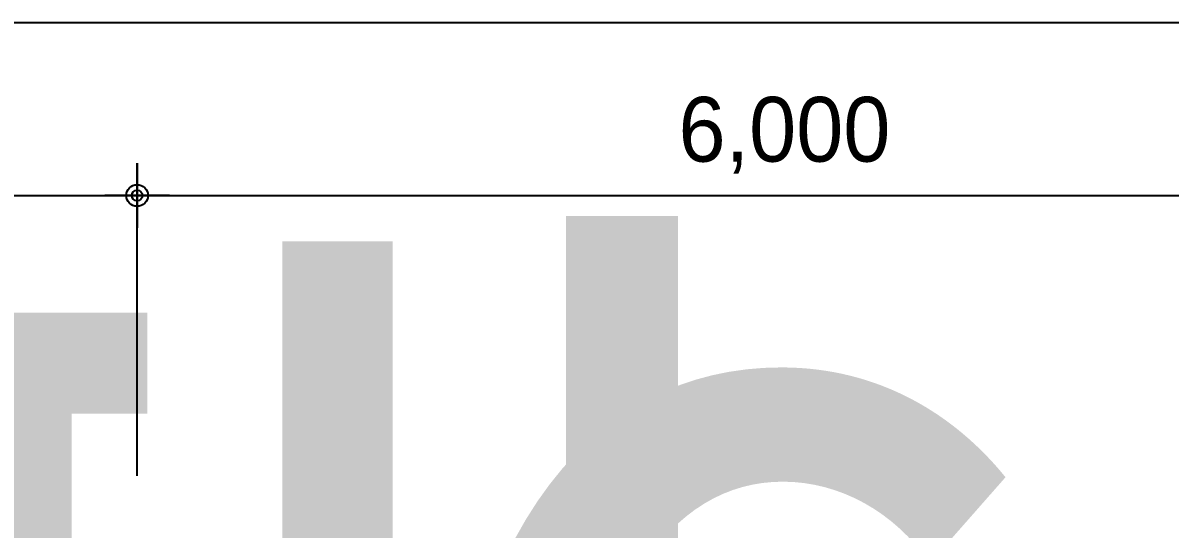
# Model space of a CAD drawing. Header units: millimetres. Extents: x 0 to 1390178, y 0 to 110113.
# Drawn here: x 463143 to 468459, y 52851 to 55197 of the extents above; entities that cross this region are included whole.
import ezdxf
from ezdxf.enums import TextEntityAlignment as Align

# ---------------------------------------------------------------- set-up
doc = ezdxf.new("R2018")
doc.units = ezdxf.units.MM
doc.header["$LTSCALE"] = 100
doc.layers.get('DEFPOINTS').update_dxf_attribs({"color": 145})
doc.layers.add('AA-XXXX-DIMS', color=7, linetype='Continuous')
doc.layers.add('X - SHEET$0$AA-BORD-TEXT', color=3, linetype='Continuous')
doc.styles.add('HAUD01', font='Dotum.ttf')
doc.styles.get("Standard").update_dxf_attribs({"font": 'Dotum.ttf'})
doc.styles.add('X - SHEET$0$HAUD01', font='Dotum.ttf')
doc.dimstyles.new('HAUD-100', dxfattribs={"dimscale": 100, "dimtxt": 3, "dimasz": 1, "dimexe": 0, "dimexo": 3, "dimgap": 1, "dimtad": 1, "dimdec": 0, "dimdsep": 46, "dimlunit": 6, "dimtxsty": 'HAUD01', "dimblk": 'DIMDOT', "dimcen": 2.5, "dimdle": 1.5, "dimclrd": 7, "dimclre": 7, "dimclrt": 3, "dimadec": 0, "dimazin": 0, "dimtfac": 1, "dimtdec": 0, "dimtix": 1, "dimtmove": 2, "dimatfit": 3, "dimfxl": 1, "dimtvp": 1, "dimtolj": 1, "dimtzin": 0, "dimarcsym": 0})

# ---------------------------------------------------------------- blocks, each defined once
blk = doc.blocks.new('X - SHEET$0$HAUDsheetV')
at = {"layer": 'X - SHEET$0$AA-BORD-TEXT', "color": 3, "style": 'X - SHEET$0$HAUD01'}
for tag, p in [('PJCode', (786, 567.935)), ('작성자', (786.112, 194.824)), ('검토자', (786.112, 181.824)), ('최종검토자', (786.112, 168.824)), ('승인자', (786.112, 155.824)), ('일자', (786.832, 144.018)), ('개정번호', (812, 65.92))]:
    blk.add_attdef(tag, text='', height=3, dxfattribs=at).set_placement(p, align=Align.MIDDLE_CENTER)
at = {"layer": 'X - SHEET$0$AA-BORD-TEXT', "color": 3, "lineweight": 30, "flags": 104}
blk.add_attdef('PJTitle', text='', height=4, dxfattribs=at).set_placement((787.248, 536.622), align=Align.MIDDLE_CENTER)
blk = doc.blocks.new('X - SHEET')
ref = blk.add_blockref('X - SHEET$0$HAUDsheetV', (-100, 0), dxfattribs=dict(xscale=100, yscale=100, zscale=100))
lines = blk.add_mtext('중랑구 상봉동 116-49번지 일원 2030 청년주택 \\P신축공사', dxfattribs={"layer": 'X - SHEET$0$AA-BORD-TEXT', "color": 3, "insert": (78624.8, 53662.2), "char_height": 5056.517, "attachment_point": 1})
ref.add_attrib('PJTitle', '', (78624.8, 53662.2), dxfattribs={"flags": 104}).embed_mtext(lines)
blk = doc.blocks.new('DIMDOT')
at = {"layer": 'AA-XXXX-DIMS'}
for p, q in [((0, -1.5), (0, 1.5)), ((-1.5, 0), (1.5, 0))]:
    blk.add_line(p, q, dxfattribs=at)
for radius in [0.5, 0.25]:
    blk.add_circle((0, 0), radius, dxfattribs=at)
blk = doc.blocks.new('*D343')
at = {"color": 7, "lineweight": -2, "transparency": 16777216}
for p, q in [((-44267.3, 35787.4), (-44267.3, 37887.4)), ((-3517.3, 37887.4), (-44167.3, 37887.4)), ((-3417.3, 35787.4), (-3417.3, 37887.4))]:
    blk.add_line(p, q, dxfattribs=at)
at = {"layer": 'DEFPOINTS', "color": 0, "transparency": 16777216}
for p in [(-44267.3, 37887.4), (-44267.3, 35487.4), (-3417.3, 35487.4, 0)]:
    blk.add_point(p, dxfattribs=at)
at = {"color": 7, "lineweight": -2, "transparency": 16777216, "xscale": 100, "yscale": 100, "zscale": 100, "rotation": 180}
blk.add_blockref('DIMDOT', (-44267.3, 37887.4), dxfattribs=at)
at = {"color": 7, "lineweight": -2, "transparency": 16777216, "xscale": 100, "yscale": 100, "zscale": 100}
blk.add_blockref('DIMDOT', (-3417.3, 37887.4), dxfattribs=at)
at = {"color": 3, "transparency": 16777216, "insert": (-23842.3, 38166.5), "char_height": 300, "attachment_point": 5, "style": 'HAUD01'}
blk.add_mtext('\\A1;40,850', dxfattribs=at)
blk = doc.blocks.new('*D345')
at = {"color": 7, "lineweight": -2, "transparency": 16777216}
for p, q in [((-25617.2, 35787.4), (-25617.2, 37087.4)), ((-25517.2, 37087.4), (-19817.2, 37087.4)), ((-19717.2, 35787.4), (-19717.2, 37087.4))]:
    blk.add_line(p, q, dxfattribs=at)
at = {"layer": 'DEFPOINTS', "color": 0, "transparency": 16777216}
for p in [(-19717.2, 37087.4), (-25617.2, 35487.4, 0), (-19717.2, 35487.4, 0)]:
    blk.add_point(p, dxfattribs=at)
at = {"color": 7, "lineweight": -2, "transparency": 16777216, "xscale": 100, "yscale": 100, "zscale": 100, "rotation": 180}
blk.add_blockref('DIMDOT', (-25617.2, 37087.4), dxfattribs=at)
at = {"color": 7, "lineweight": -2, "transparency": 16777216, "xscale": 100, "yscale": 100, "zscale": 100}
blk.add_blockref('DIMDOT', (-19717.2, 37087.4), dxfattribs=at)
at = {"color": 3, "transparency": 16777216, "insert": (-22667.2, 37366.5), "char_height": 300, "attachment_point": 5, "style": 'HAUD01'}
blk.add_mtext('\\A1;5,900', dxfattribs=at)
blk = doc.blocks.new('*D346')
at = {"color": 7, "lineweight": -2, "transparency": 16777216}
for p, q in [((-19717.2, 35787.4), (-19717.2, 37087.4)), ((-19617.2, 37087.4), (-13817.2, 37087.4)), ((-13717.2, 35787.4), (-13717.2, 37087.4))]:
    blk.add_line(p, q, dxfattribs=at)
at = {"layer": 'DEFPOINTS', "color": 0, "transparency": 16777216}
for p in [(-13717.2, 37087.4), (-19717.2, 35487.4, 0), (-13717.2, 35487.4, 0)]:
    blk.add_point(p, dxfattribs=at)
at = {"color": 7, "lineweight": -2, "transparency": 16777216, "xscale": 100, "yscale": 100, "zscale": 100, "rotation": 180}
blk.add_blockref('DIMDOT', (-19717.2, 37087.4), dxfattribs=at)
at = {"color": 7, "lineweight": -2, "transparency": 16777216, "xscale": 100, "yscale": 100, "zscale": 100}
blk.add_blockref('DIMDOT', (-13717.2, 37087.4), dxfattribs=at)
at = {"color": 3, "transparency": 16777216, "insert": (-16717.2, 37366.5), "char_height": 300, "attachment_point": 5, "style": 'HAUD01'}
blk.add_mtext('\\A1;6,000', dxfattribs=at)
blk = doc.blocks.new('지상부 치수 1')
dim = blk.add_linear_dim(base=(-44267.3, 37887.4, 0), p1=(-3417.3, 35487.4), p2=(-44267.3, 35487.4, 0), dimstyle='HAUD-100')
dim.commit()
dim.dimension.update_dxf_attribs({"geometry": '*D343', "text_midpoint": (-23842.3, 38166.5, 0)})
for base, p1, p2, picture, middle in [((-19717.2, 37087.4, 0), (-25617.2, 35487.4), (-19717.2, 35487.4), '*D345', (-22667.2, 37366.5, 0)), ((-13717.2, 37087.4, 0), (-19717.2, 35487.4), (-13717.2, 35487.4), '*D346', (-16717.2, 37366.5, 0))]:
    dim = blk.add_linear_dim(base=base, p1=p1, p2=p2, angle=180, dimstyle='HAUD-100')
    dim.commit()
    dim.dimension.update_dxf_attribs({"geometry": picture, "text_midpoint": middle})

msp = doc.modelspace()

# ---------------------------------------------------------------- block references
for name, p in [('X - SHEET', (252000, 0)), ('X - SHEET', (336000, 0)), ('지상부 치수 1', (483389.3, 17309.8))]:
    msp.add_blockref(name, p)

doc.saveas('drawing.dxf')
